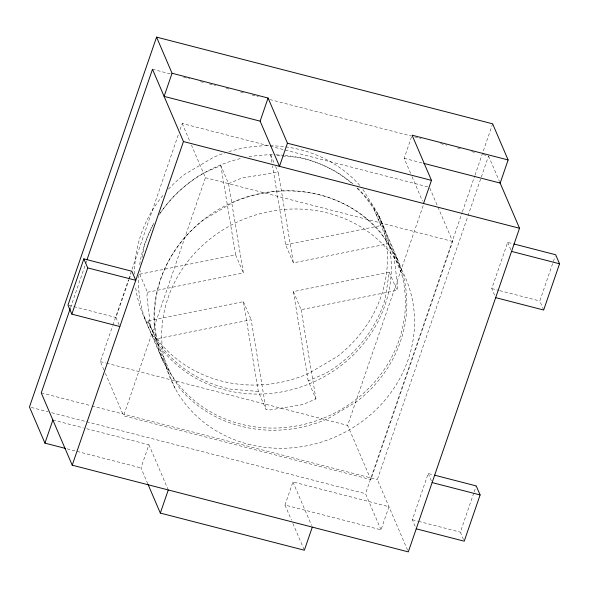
<?xml version="1.0" encoding="UTF-8"?>
<svg xmlns="http://www.w3.org/2000/svg" width="589" height="589" viewBox="0 0 589 589"><rect width="100%" height="100%" fill="white"/><g stroke="black" fill="none" stroke-linecap="round" stroke-linejoin="round"><path stroke-width="0.44" stroke-dasharray="2.94 2.21" d="M150.622 326.866L146.852 296.341L147.478 292.284L139.733 274.209L140.292 270.638M142.361 257.238L143.885 247.409A126.878 117.137 -23.2 0 1 153.67 223.849M308.194 380.869L293.381 291.599L389.285 272.265L385.14 299.072A126.878 117.137 -23.2 0 1 325.533 373.426L308.194 380.869L315.94 398.937L302.842 404.562L270.322 409.9L266.059 409.546L258.313 391.471L243.404 301.671L148.067 320.887L155.813 338.962L251.15 319.739L266.059 409.546M293.381 291.599L301.126 309.667L397.03 290.333L397.656 286.276L393.886 255.751L388.696 243.662L293.359 262.878L285.613 244.803L272.516 165.892M70.547 307.642L86.716 260.669M103.936 369.944L100.358 361.602L112.609 325.967M112.904 325.099L128.439 279.908M128.733 279.039L178.909 133.04M180.109 129.565L182.192 123.484L269.364 145.969M119.147 324.878L115.981 317.486L128.932 279.812M129.227 278.958L130.986 273.819M429.823 188.105L452.705 241.483L370.871 479.601L123.594 415.812L205.428 177.694L191.491 145.166M147.773 483.79L140.962 467.894L148.907 444.783L84.006 428.041M284.995 505.053L292.939 481.935L388.961 506.709L381.017 529.828L284.995 505.053L291.445 520.116M410.614 173.365L404.157 158.308L411.52 136.898M370.871 479.601L347.635 425.391L423.498 204.655M381.017 529.828L365.526 493.685L462.129 212.585M462.424 211.716L474.69 176.037M474.992 175.161L492.632 123.815M407.581 550.2L377.321 479.593L467.637 216.87M467.909 215.994L488.561 155.967M415.149 526.338L412.329 519.763L428.225 473.534L433.556 474.911M494.598 295.17L491.778 288.603L507.666 242.366L513.004 243.743M463.514 539.546L460.34 532.154L473.88 492.765M474.174 491.911L476.236 485.918M543.662 310.02L539.789 300.986L555.088 256.465M147.478 292.284L243.39 272.95L228.569 183.68L220.823 165.612L203.485 173.048A126.878 117.137 -23.2 0 0 160.274 213.049M228.569 183.68L241.667 178.062L274.194 172.717L278.45 173.078L293.359 262.878M139.733 274.209L235.644 254.882L243.39 272.95M285.613 244.803L380.95 225.587L374.081 209.581A126.878 117.137 -23.2 0 0 355.874 187.052M271.912 162.262L270.704 155.003L273.429 155.231M277.058 155.54L281.594 155.923M282.506 156.004L298.837 157.381A126.878 117.137 -23.2 0 1 352.531 184.004M258.313 391.471L230.181 389.093A126.878 117.137 -23.2 0 1 154.944 336.893M152.47 69.266L171.163 74.089M183.584 77.292L189.835 78.904M200.503 81.657L204.059 82.578M209.367 83.947L215.618 85.56M226.264 88.306L229.843 89.226M240.489 91.972L244.067 92.893M252.048 94.954L258.291 96.567M269.828 99.541L411.21 136.015M414.744 136.928L420.995 138.54M440.528 143.576L446.779 145.188M457.425 147.935L461.003 148.862M471.649 151.609L475.227 152.529M483.208 154.59L486.786 155.511M404.157 158.308L422.828 163.124M270.255 146.197L427.688 186.816M205.428 177.694L452.705 241.483M491.778 288.603L498.89 290.436M499.781 290.664L539.789 300.986M68.861 305.33L115.981 317.486M100.358 361.602L105.696 362.979M106.587 363.207L347.635 425.391M41.267 392.9L91.059 405.747M91.921 405.968L377.343 479.601M31.232 407.441L48.121 411.799M51.677 412.72L365.526 493.685M52.885 420.009L83.115 427.805M412.329 519.763L417.667 521.14M418.558 521.368L460.34 532.154M67.168 448.862L140.962 467.894M362.876 189.408L378.212 214.109L397.575 259.293A127.901 118.08 -23.2 0 1 356.61 401.727L327.904 418.691A127.901 118.08 -23.2 0 1 179.52 388.099L163.241 361.867L143.878 316.691A127.901 118.08 -23.2 0 1 135.573 286.961M397.575 259.293L381.289 233.06A127.901 118.08 -23.2 0 0 232.913 202.469L204.206 219.432A127.901 118.08 -23.2 0 0 163.241 361.867M143.878 316.691L160.156 342.923A127.901 118.08 -23.2 0 0 308.54 373.507L337.247 356.551A127.901 118.08 -23.2 0 0 378.212 214.109M488.539 155.967L499.347 181.176M507.666 242.366L510.832 249.758M412.05 176.715L422.446 200.974M377.851 214.595L401.087 268.812M374.081 209.581L389.572 245.723M393.886 255.751L401.632 273.826A126.878 117.137 -23.2 0 1 245.672 425.236A126.878 117.137 -23.2 0 1 192.699 229.084A126.878 117.137 -23.2 0 1 401.632 273.826M389.285 272.265L397.03 290.333M428.225 473.534L431.391 480.926M270.704 155.003L274.231 163.219M275.637 166.503L278.45 173.078M182.192 123.484L190.063 141.831M243.404 301.671L251.15 319.739M292.939 481.935L311.581 525.44M292.88 523.459L303.998 549.397M148.067 320.887L170.435 373.036M151.933 334.265L175.169 388.482M148.907 444.783L167.909 489.12M105.365 373.279L123.594 415.812M301.126 309.667L315.94 398.937M220.823 165.612L235.644 254.882M134.631 274.187A127.901 118.08 -23.2 0 1 164.198 193.914M168.461 189.121A127.901 118.08 -23.2 0 1 184.843 174.248L213.549 157.292A127.901 118.08 -23.2 0 1 224.483 153.044M228.812 151.653A127.901 118.08 -23.2 0 1 269.387 145.748M270.299 145.755A127.901 118.08 -23.2 0 1 284.811 146.771M285.709 146.889A127.901 118.08 -23.2 0 1 361.926 187.876M357.413 187.957A127.901 118.08 -23.2 0 1 308.224 384.278A127.901 118.08 -23.2 0 1 138.621 275.35M139.696 264.63A127.901 118.08 -23.2 0 1 154.038 223.054M159.236 214.61A127.901 118.08 -23.2 0 1 241.888 158.227M248.956 156.799A127.901 118.08 -23.2 0 1 274.923 154.804M275.836 154.826A127.901 118.08 -23.2 0 1 284.053 155.305M284.966 155.393A127.901 118.08 -23.2 0 1 353.459 184.335M248.403 444.224A127.901 118.08 -23.2 0 0 411.932 297.666A127.901 118.08 -23.2 0 0 204.044 244.037A127.901 118.08 -23.2 0 0 248.403 444.224"/><path stroke-width="0.88" d="M423.719 163.352L500.179 183.076L508.123 159.958L492.632 123.815L156.564 37.122L29.45 406.984L44.941 443.127L65.386 448.398M83.859 258.865L87.732 267.899L135.742 280.29L131.87 271.249L83.859 258.865L67.971 305.102L71.843 314.136L119.854 326.52M70.268 308.518L41.245 392.9L72.226 465.185L408.302 551.878L519.52 228.252L499.708 182.023M86.988 259.793L152.492 69.274L183.451 141.551L72.226 465.185M71.843 314.136L87.732 267.899M44.941 443.127L52.885 420.009M172.054 73.264L164.11 96.382L260.132 121.15L279.495 166.326L287.439 143.208L268.076 98.032L172.054 73.264L156.564 37.122M260.132 121.15L268.076 98.032M312.303 527.118L304.358 550.229L160.326 513.078L168.27 489.96M423.52 203.485L431.465 180.367L412.101 135.19L508.123 159.958M434.446 475.139L476.236 485.918L480.109 494.951L464.213 541.188L416.202 528.804M513.888 243.971L555.677 254.75L559.55 263.791L543.662 310.02L495.651 297.636M287.439 143.208L431.465 180.367M183.451 141.551L519.52 228.252M511.539 251.4L559.55 263.791M432.098 482.568L480.109 494.951M148.133 484.629L160.326 513.078"/></g></svg>
